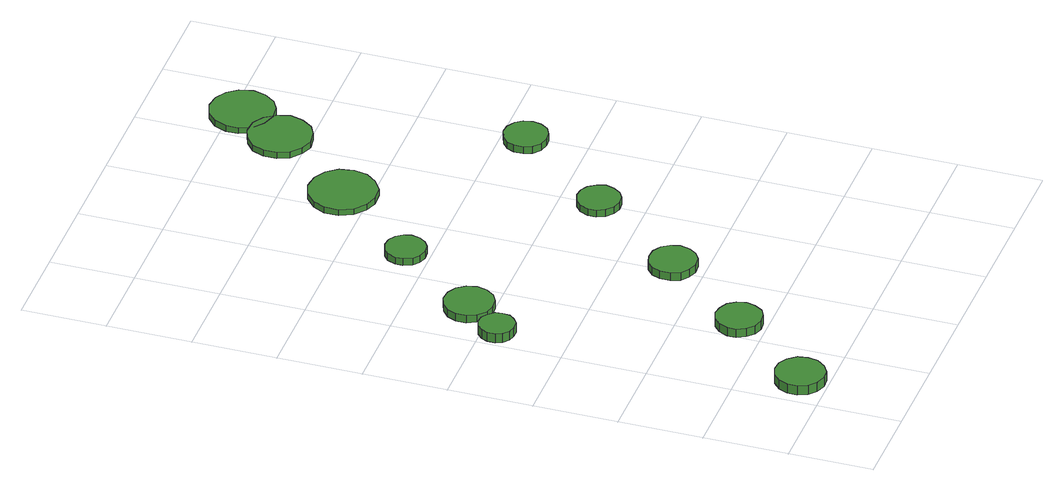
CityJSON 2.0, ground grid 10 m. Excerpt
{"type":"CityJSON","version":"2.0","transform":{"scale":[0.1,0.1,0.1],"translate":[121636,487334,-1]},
"CityObjects":{
"tree1":{"type":"SolitaryVegetationObject","attributes":{"function":"something"},"geometry":[{"type":"MultiSurface","lod":"1","boundaries":[[[0,1,2,3,4,5,6,7,8,9,10,11,12,13,14]],[[15,16,17,18,19,20,21,22,23,24,25,26,27,28,29]],[[0,29,28,1]],[[1,28,27,2]],[[2,27,26,3]],[[3,26,25,4]],[[4,25,24,5]],[[5,24,23,6]],[[6,23,22,7]],[[7,22,21,8]],[[8,21,20,9]],[[9,20,19,10]],[[10,19,18,11]],[[11,18,17,12]],[[12,17,16,13]],[[13,16,15,14]],[[14,15,29,0]]]}]},
"tree2":{"type":"SolitaryVegetationObject","attributes":{"function":"something"},"geometry":[{"type":"MultiSurface","lod":"1","boundaries":[[[30,31,32,33,34,35,36,37,38,39,40,41,42,43,44]],[[45,46,47,48,49,50,51,52,53,54,55,56,57,58,59]],[[30,59,58,31]],[[31,58,57,32]],[[32,57,56,33]],[[33,56,55,34]],[[34,55,54,35]],[[35,54,53,36]],[[36,53,52,37]],[[37,52,51,38]],[[38,51,50,39]],[[39,50,49,40]],[[40,49,48,41]],[[41,48,47,42]],[[42,47,46,43]],[[43,46,45,44]],[[44,45,59,30]]]}]},
"tree3":{"type":"SolitaryVegetationObject","attributes":{"function":"something"},"geometry":[{"type":"MultiSurface","lod":"1","boundaries":[[[60,61,62,63,64,65,66,67,68,69,70,71,72,73,74]],[[75,76,77,78,79,80,81,82,83,84,85,86,87,88,89]],[[60,89,88,61]],[[61,88,87,62]],[[62,87,86,63]],[[63,86,85,64]],[[64,85,84,65]],[[65,84,83,66]],[[66,83,82,67]],[[67,82,81,68]],[[68,81,80,69]],[[69,80,79,70]],[[70,79,78,71]],[[71,78,77,72]],[[72,77,76,73]],[[73,76,75,74]],[[74,75,89,60]]]}]},
"tree4":{"type":"SolitaryVegetationObject","attributes":{"function":"something"},"geometry":[{"type":"MultiSurface","lod":"1","boundaries":[[[90,91,92,93,94,95,96,97,98,99,100,101,102,103,104]],[[105,106,107,108,109,110,111,112,113,114,115,116,117,118,119]],[[90,119,118,91]],[[91,118,117,92]],[[92,117,116,93]],[[93,116,115,94]],[[94,115,114,95]],[[95,114,113,96]],[[96,113,112,97]],[[97,112,111,98]],[[98,111,110,99]],[[99,110,109,100]],[[100,109,108,101]],[[101,108,107,102]],[[102,107,106,103]],[[103,106,105,104]],[[104,105,119,90]]]}]},
"tree5":{"type":"SolitaryVegetationObject","attributes":{"function":"something"},"geometry":[{"type":"MultiSurface","lod":"1","boundaries":[[[120,121,122,123,124,125,126,127,128,129,130,131,132,133,134]],[[135,136,137,138,139,140,141,142,143,144,145,146,147,148,149]],[[120,149,148,121]],[[121,148,147,122]],[[122,147,146,123]],[[123,146,145,124]],[[124,145,144,125]],[[125,144,143,126]],[[126,143,142,127]],[[127,142,141,128]],[[128,141,140,129]],[[129,140,139,130]],[[130,139,138,131]],[[131,138,137,132]],[[132,137,136,133]],[[133,136,135,134]],[[134,135,149,120]]]}]},
"tree6":{"type":"SolitaryVegetationObject","attributes":{"function":"something"},"geometry":[{"type":"MultiSurface","lod":"1","boundaries":[[[150,151,152,153,154,155,156,157,158,159,160,161,162,163,164]],[[165,166,167,168,169,170,171,172,173,174,175,176,177,178,179]],[[150,179,178,151]],[[151,178,177,152]],[[152,177,176,153]],[[153,176,175,154]],[[154,175,174,155]],[[155,174,173,156]],[[156,173,172,157]],[[157,172,171,158]],[[158,171,170,159]],[[159,170,169,160]],[[160,169,168,161]],[[161,168,167,162]],[[162,167,166,163]],[[163,166,165,164]],[[164,165,179,150]]]}]},
"tree7":{"type":"SolitaryVegetationObject","attributes":{"function":"something"},"geometry":[{"type":"MultiSurface","lod":"1","boundaries":[[[180,181,182,183,184,185,186,187,188,189,190,191,192,193,194]],[[195,196,197,198,199,200,201,202,203,204,205,206,207,208,209]],[[180,209,208,181]],[[181,208,207,182]],[[182,207,206,183]],[[183,206,205,184]],[[184,205,204,185]],[[185,204,203,186]],[[186,203,202,187]],[[187,202,201,188]],[[188,201,200,189]],[[189,200,199,190]],[[190,199,198,191]],[[191,198,197,192]],[[192,197,196,193]],[[193,196,195,194]],[[194,195,209,180]]]}]},
"tree8":{"type":"SolitaryVegetationObject","attributes":{"function":"something"},"geometry":[{"type":"MultiSurface","lod":"1","boundaries":[[[210,211,212,213,214,215,216,217,218,219,220,221,222,223,224]],[[225,226,227,228,229,230,231,232,233,234,235,236,237,238,239]],[[210,239,238,211]],[[211,238,237,212]],[[212,237,236,213]],[[213,236,235,214]],[[214,235,234,215]],[[215,234,233,216]],[[216,233,232,217]],[[217,232,231,218]],[[218,231,230,219]],[[219,230,229,220]],[[220,229,228,221]],[[221,228,227,222]],[[222,227,226,223]],[[223,226,225,224]],[[224,225,239,210]]]}]},
"tree9":{"type":"SolitaryVegetationObject","attributes":{"function":"something"},"geometry":[{"type":"MultiSurface","lod":"1","boundaries":[[[240,241,242,243,244,245,246,247,248,249,250,251,252,253,254]],[[255,256,257,258,259,260,261,262,263,264,265,266,267,268,269]],[[240,269,268,241]],[[241,268,267,242]],[[242,267,266,243]],[[243,266,265,244]],[[244,265,264,245]],[[245,264,263,246]],[[246,263,262,247]],[[247,262,261,248]],[[248,261,260,249]],[[249,260,259,250]],[[250,259,258,251]],[[251,258,257,252]],[[252,257,256,253]],[[253,256,255,254]],[[254,255,269,240]]]}]},
"tree10":{"type":"SolitaryVegetationObject","attributes":{"function":"something"},"geometry":[{"type":"MultiSurface","lod":"1","boundaries":[[[270,271,272,273,274,275,276,277,278,279,280,281,282,283,284]],[[285,286,287,288,289,290,291,292,293,294,295,296,297,298,299]],[[270,299,298,271]],[[271,298,297,272]],[[272,297,296,273]],[[273,296,295,274]],[[274,295,294,275]],[[275,294,293,276]],[[276,293,292,277]],[[277,292,291,278]],[[278,291,290,279]],[[279,290,289,280]],[[280,289,288,281]],[[281,288,287,282]],[[282,287,286,283]],[[283,286,285,284]],[[284,285,299,270]]]}]},
"tree11":{"type":"SolitaryVegetationObject","attributes":{"function":"something"},"geometry":[{"type":"MultiSurface","lod":"1","boundaries":[[[300,301,302,303,304,305,306,307,308,309,310,311,312,313,314]],[[315,316,317,318,319,320,321,322,323,324,325,326,327,328,329]],[[300,329,328,301]],[[301,328,327,302]],[[302,327,326,303]],[[303,326,325,304]],[[304,325,324,305]],[[305,324,323,306]],[[306,323,322,307]],[[307,322,321,308]],[[308,321,320,309]],[[309,320,319,310]],[[310,319,318,311]],[[311,318,317,312]],[[312,317,316,313]],[[313,316,315,314]],[[314,315,329,300]]]}]}
},
"vertices":[
[71,33,18],[69,45,18],[61,55,18],[51,61,18],[39,62,18],[28,58,18],[19,50,18],[14,39,18],[14,27,18],[19,16,18],[28,8,18],[39,4,18],[51,5,18],[61,11,18],[69,21,18],[69,21,6],[61,11,6],[51,5,6],[39,4,6],[28,8,6],[19,16,6],[14,27,6],[14,39,6],[19,50,6],[28,58,6],[39,62,6],[51,61,6],[61,55,6],[69,45,6],[71,33,6],
[44,383,20],[43,391,20],[37,398,20],[30,403,20],[21,404,20],[13,401,20],[6,395,20],[3,387,20],[3,378,20],[6,370,20],[13,364,20],[21,362,20],[30,362,20],[37,367,20],[43,374,20],[43,374,8],[37,367,8],[30,362,8],[21,362,8],[13,364,8],[6,370,8],[3,378,8],[3,387,8],[6,395,8],[13,401,8],[21,404,8],[30,403,8],[37,398,8],[43,391,8],[44,383,8],
[154,133,17],[151,144,17],[145,153,17],[135,158,17],[124,160,17],[113,156,17],[105,149,17],[100,138,17],[100,127,17],[105,117,17],[113,109,17],[124,106,17],[135,107,17],[145,112,17],[151,122,17],[151,122,6],[145,112,6],[135,107,6],[124,106,6],[113,109,6],[105,117,6],[100,127,6],[100,138,6],[105,149,6],[113,156,6],[124,160,6],[135,158,6],[145,153,6],[151,144,6],[154,133,6],
[88,427,18],[85,439,18],[78,449,18],[67,455,18],[55,456,18],[44,452,18],[35,444,18],[30,433,18],[30,421,18],[35,410,18],[44,401,18],[55,398,18],[67,399,18],[78,405,18],[85,415,18],[85,415,8],[78,405,8],[67,399,8],[55,398,8],[44,401,8],[35,410,8],[30,421,8],[30,433,8],[35,444,8],[44,452,8],[55,456,8],[67,455,8],[78,449,8],[85,439,8],[88,427,8],
[237,238,17],[234,249,17],[228,258,17],[218,264,17],[206,265,17],[195,262,17],[186,254,17],[182,244,17],[182,232,17],[186,221,17],[195,214,17],[206,210,17],[218,211,17],[228,217,17],[234,226,17],[234,226,7],[228,217,7],[218,211,7],[206,210,7],[195,214,7],[186,221,7],[182,232,7],[182,244,7],[186,254,7],[195,262,7],[206,265,7],[218,264,7],[228,258,7],[234,249,7],[237,238,7],
[161,528,18],[159,537,18],[153,545,18],[145,550,18],[135,551,18],[125,548,18],[118,542,18],[114,532,18],[114,523,18],[118,513,18],[125,507,18],[135,504,18],[145,505,18],[153,510,18],[159,518,18],[159,518,9],[153,510,9],[145,505,9],[135,504,9],[125,507,9],[118,513,9],[114,523,9],[114,532,9],[118,542,9],[125,548,9],[135,551,9],[145,550,9],[153,545,9],[159,537,9],[161,528,9],
[324,354,17],[321,364,17],[315,373,17],[306,378,17],[296,379,17],[286,376,17],[278,369,17],[273,359,17],[273,349,17],[278,339,17],[286,332,17],[296,329,17],[306,330,17],[315,335,17],[321,344,17],[321,344,8],[315,335,8],[306,330,8],[296,329,8],[286,332,8],[278,339,8],[273,349,8],[273,359,8],[278,369,8],[286,376,8],[296,379,8],[306,378,8],[315,373,8],[321,364,8],[324,354,8],
[262,629,18],[259,646,18],[249,659,18],[235,667,18],[218,669,18],[203,664,18],[190,653,18],[183,638,18],[183,621,18],[190,606,18],[203,595,18],[218,590,18],[235,591,18],[249,600,18],[259,613,18],[259,613,10],[249,600,10],[235,591,10],[218,590,10],[203,595,10],[190,606,10],[183,621,10],[183,638,10],[190,653,10],[203,664,10],[218,669,10],[235,667,10],[249,659,10],[259,646,10],[262,629,10],
[342,730,18],[338,745,18],[329,758,18],[316,766,18],[300,767,18],[286,762,18],[274,752,18],[268,738,18],[268,722,18],[274,708,18],[286,698,18],[300,693,18],[316,695,18],[329,702,18],[338,715,18],[338,715,10],[329,702,10],[316,695,10],[300,693,10],[286,698,10],[274,708,10],[268,722,10],[268,738,10],[274,752,10],[286,762,10],[300,767,10],[316,766,10],[329,758,10],[338,745,10],[342,730,10],
[416,470,18],[414,481,18],[408,489,18],[398,495,18],[388,496,18],[377,492,18],[369,485,18],[365,476,18],[365,465,18],[369,455,18],[377,448,18],[388,445,18],[398,446,18],[408,451,18],[414,460,18],[414,460,9],[408,451,9],[398,446,9],[388,445,9],[377,448,9],[369,455,9],[365,465,9],[365,476,9],[369,485,9],[377,492,9],[388,496,9],[398,495,9],[408,489,9],[414,481,9],[416,470,9],
[376,785,18],[372,801,18],[363,813,18],[350,821,18],[334,823,18],[319,818,18],[307,808,18],[301,793,18],[301,778,18],[307,763,18],[319,753,18],[334,748,18],[350,750,18],[363,757,18],[372,770,18],[372,770,10],[363,757,10],[350,750,10],[334,748,10],[319,753,10],[307,763,10],[301,778,10],[301,793,10],[307,808,10],[319,818,10],[334,823,10],[350,821,10],[363,813,10],[372,801,10],[376,785,10]
]}
